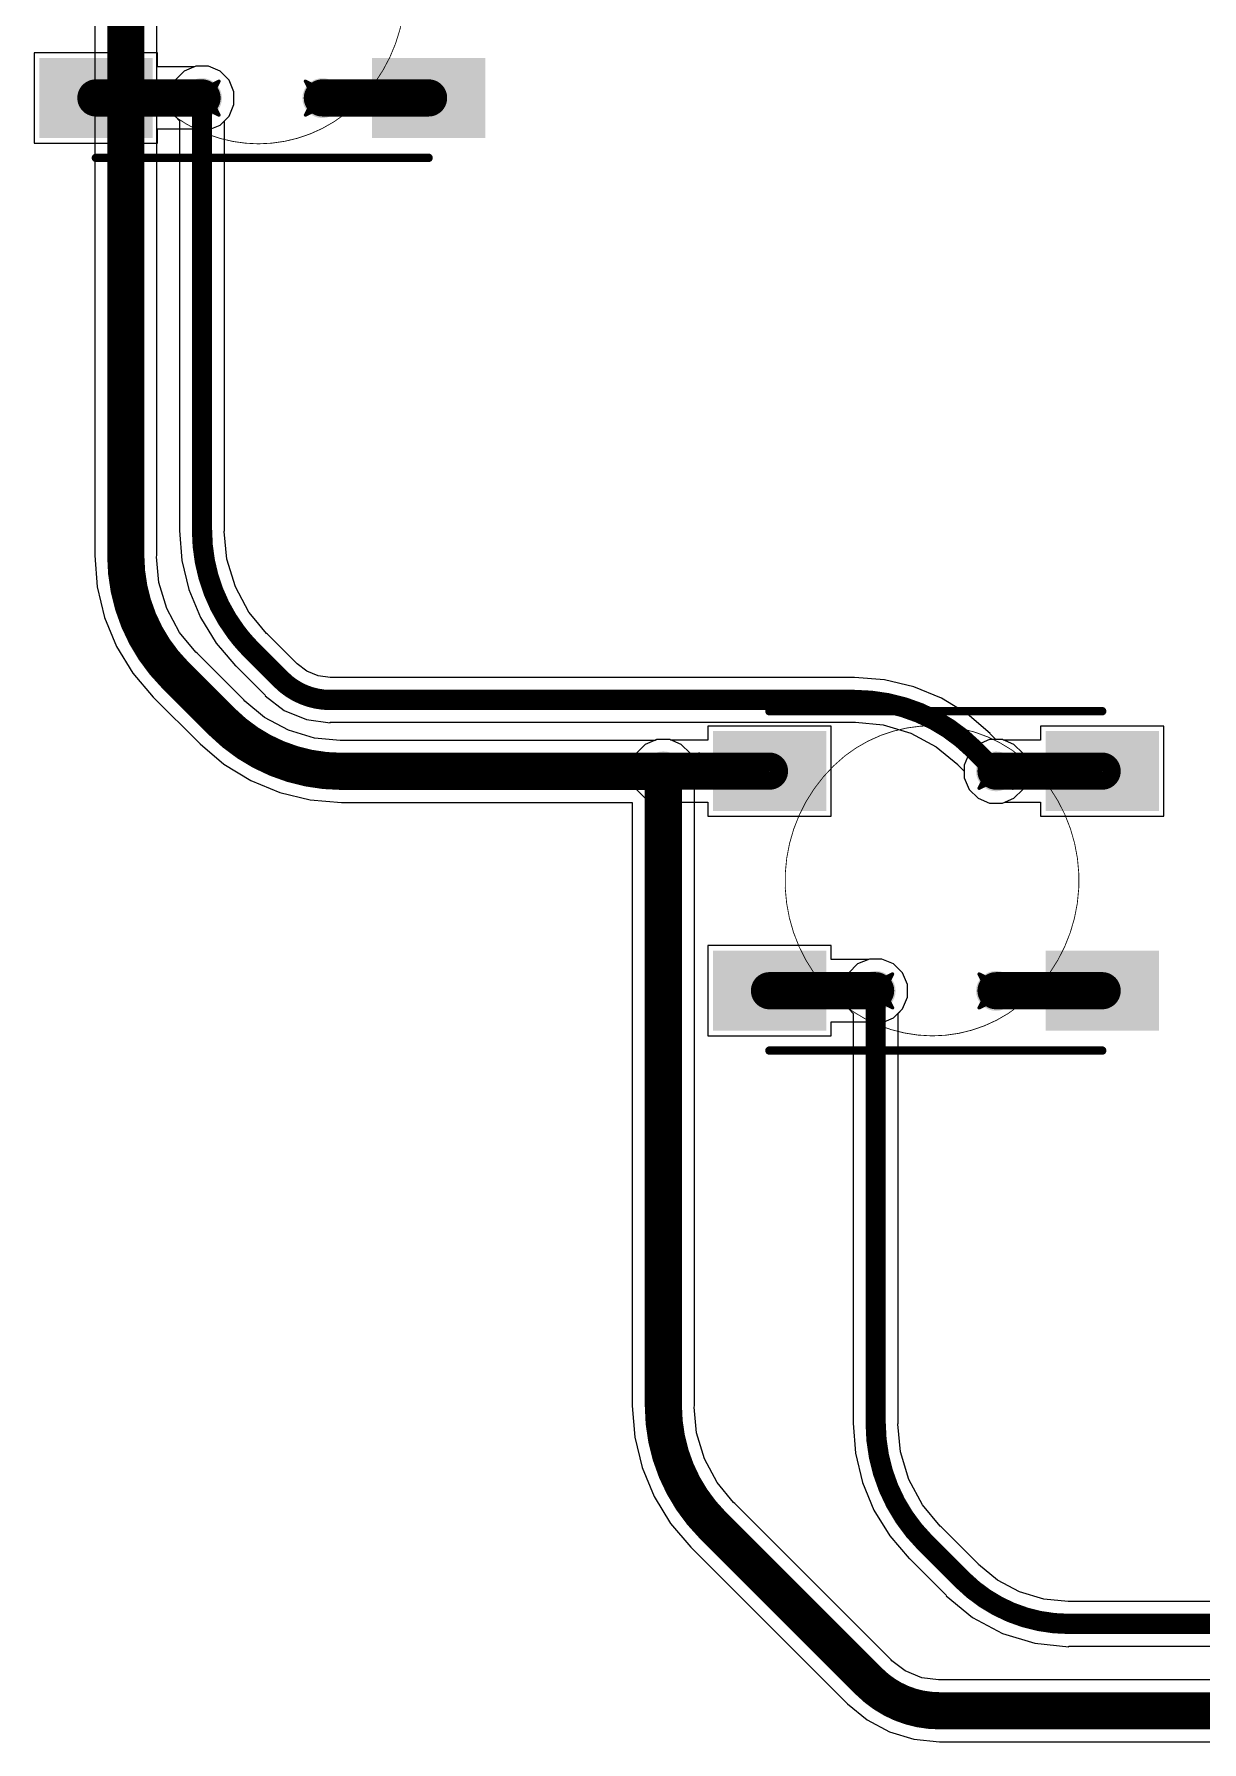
# Model space of a CAD drawing. Header units: inches. Extents: x -11 to 1110, y -7 to 455.
# Drawn here: x 616.33 to 633.88, y 189.09 to 214.76 of the extents above; entities that cross this region are included whole.
import ezdxf

# ---------------------------------------------------------------- set-up
doc = ezdxf.new("R2010")
doc.units = ezdxf.units.IN
for name, color, linetype in [('Bottom Layer', 5, 'Continuous'), ('Drill Drawing', 1, 'Continuous'), ('Mechanical 7', 56, 'Continuous'), ('Top Layer', 1, 'Continuous'), ('Top Overlay', 2, 'Continuous'), ('Top Paste', 8, 'Continuous'), ('Top Solder', 216, 'Continuous'), ('Via Holes', 16, 'Continuous')]:
    doc.layers.add(name, color=color, linetype=linetype)

msp = doc.modelspace()

# ---------------------------------------------------------------- hatches: boundary and pattern name
at = {"layer": 'Bottom Layer'}
h = msp.add_hatch(color=5, dxfattribs=at)
edge = h.paths.add_edge_path()
edge.add_arc((618.849, 213.795), 0.3, 0, 360)
h = msp.add_hatch(color=5, dxfattribs=at)
edge = h.paths.add_edge_path()
edge.add_arc((620.658, 213.795), 0.3, 0, 360)
h = msp.add_hatch(color=5, dxfattribs=at)
edge = h.paths.add_edge_path()
edge.add_arc((625.783, 203.676), 0.3, 0, 360)
h = msp.add_hatch(color=5, dxfattribs=at)
edge = h.paths.add_edge_path()
edge.add_arc((630.783, 203.676), 0.3, 0, 360)
h = msp.add_hatch(color=5, dxfattribs=at)
edge = h.paths.add_edge_path()
edge.add_arc((628.974, 200.376), 0.3, 0, 360)
h = msp.add_hatch(color=5, dxfattribs=at)
edge = h.paths.add_edge_path()
edge.add_arc((630.783, 200.376), 0.3, 0, 360)
at = {"layer": 'Top Layer'}
for points in [[(616.504, 214.298), (618.004, 214.298), (618.004, 213.298), (616.504, 213.298)], [(621.504, 214.298), (623.004, 214.298), (623.004, 213.298), (621.504, 213.298)], [(626.628, 204.179), (628.128, 204.179), (628.128, 203.179), (626.628, 203.179)], [(633.128, 203.179), (631.628, 203.179), (631.628, 204.179), (633.128, 204.179)], [(626.628, 200.879), (628.128, 200.879), (628.128, 199.879), (626.628, 199.879)], [(631.628, 200.879), (633.128, 200.879), (633.128, 199.879), (631.628, 199.879)]]:
    msp.add_hatch(color=1, dxfattribs=at).paths.add_polyline_path(points)
h = msp.add_hatch(color=1, dxfattribs=at)
edge = h.paths.add_edge_path()
edge.add_arc((618.849, 213.795), 0.3, 0, 360)
h = msp.add_hatch(color=1, dxfattribs=at)
edge = h.paths.add_edge_path()
edge.add_arc((620.658, 213.795), 0.3, 0, 360)
h = msp.add_hatch(color=1, dxfattribs=at)
edge = h.paths.add_edge_path()
edge.add_arc((625.783, 203.676), 0.3, 0, 360)
h = msp.add_hatch(color=1, dxfattribs=at)
edge = h.paths.add_edge_path()
edge.add_arc((630.783, 203.676), 0.3, 0, 360)
h = msp.add_hatch(color=1, dxfattribs=at)
edge = h.paths.add_edge_path()
edge.add_arc((628.974, 200.376), 0.3, 0, 360)
h = msp.add_hatch(color=1, dxfattribs=at)
edge = h.paths.add_edge_path()
edge.add_arc((630.783, 200.376), 0.3, 0, 360)
at = {"layer": 'Top Paste'}
for points in [[(616.504, 214.298), (618.004, 214.298), (618.004, 213.298), (616.504, 213.298)], [(621.504, 214.298), (623.004, 214.298), (623.004, 213.298), (621.504, 213.298)], [(626.628, 204.179), (628.128, 204.179), (628.128, 203.179), (626.628, 203.179)], [(633.128, 203.179), (631.628, 203.179), (631.628, 204.179), (633.128, 204.179)], [(626.628, 200.879), (628.128, 200.879), (628.128, 199.879), (626.628, 199.879)], [(631.628, 200.879), (633.128, 200.879), (633.128, 199.879), (631.628, 199.879)]]:
    msp.add_hatch(color=8, dxfattribs=at).paths.add_polyline_path(points)
at = {"layer": 'Top Solder'}
for points in [[(616.402, 214.4), (618.105, 214.4), (618.105, 213.197), (616.402, 213.197)], [(621.402, 214.4), (623.105, 214.4), (623.105, 213.197), (621.402, 213.197)], [(626.527, 204.281), (628.23, 204.281), (628.23, 203.078), (626.527, 203.078)], [(633.23, 203.078), (631.527, 203.078), (631.527, 204.281), (633.23, 204.281)], [(626.527, 200.981), (628.23, 200.981), (628.23, 199.778), (626.527, 199.778)], [(631.527, 200.981), (633.23, 200.981), (633.23, 199.778), (631.527, 199.778)]]:
    msp.add_hatch(color=216, dxfattribs=at).paths.add_polyline_path(points)
at = {"layer": 'Via Holes'}
h = msp.add_hatch(color=7, dxfattribs=at)
edge = h.paths.add_edge_path()
edge.add_arc((618.849, 213.795), 0.15, 0, 360)
h = msp.add_hatch(color=7, dxfattribs=at)
edge = h.paths.add_edge_path()
edge.add_arc((620.658, 213.795), 0.15, 0, 360)
h = msp.add_hatch(color=7, dxfattribs=at)
edge = h.paths.add_edge_path()
edge.add_arc((625.783, 203.676), 0.15, 0, 360)
h = msp.add_hatch(color=7, dxfattribs=at)
edge = h.paths.add_edge_path()
edge.add_arc((630.783, 203.676), 0.15, 0, 360)
h = msp.add_hatch(color=7, dxfattribs=at)
edge = h.paths.add_edge_path()
edge.add_arc((628.974, 200.376), 0.15, 0, 360)
h = msp.add_hatch(color=7, dxfattribs=at)
edge = h.paths.add_edge_path()
edge.add_arc((630.783, 200.376), 0.15, 0, 360)

# ---------------------------------------------------------------- linework, layer by layer
at = {"layer": 'Bottom Layer'}
for p, q in [((617.236, 215.317), (617.236, 206.919)), ((618.169, 206.919), (618.169, 215.317)), ((618.579, 214.2), (618.444, 214.065)), ((618.754, 214.273), (618.579, 214.2)), ((618.944, 214.273), (618.754, 214.273)), ((619.12, 214.2), (618.944, 214.273)), ((619.255, 214.065), (619.12, 214.2)), ((618.444, 214.065), (618.372, 213.89)), ((618.372, 213.89), (618.372, 213.7)), ((619.327, 213.89), (619.255, 214.065)), ((619.327, 213.7), (619.327, 213.89)), ((618.372, 213.7), (618.444, 213.524)), ((619.255, 213.524), (619.327, 213.7)), ((618.444, 213.524), (618.513, 213.456)), ((618.513, 213.456), (618.513, 207.296)), ((619.186, 213.456), (619.255, 213.524)), ((619.186, 207.296), (619.186, 213.456)), ((618.513, 207.296), (618.51, 207.296)), ((618.51, 207.296), (618.546, 206.846)), ((619.183, 207.281), (619.186, 207.296)), ((619.224, 206.866), (619.183, 207.281)), ((617.236, 206.919), (617.236, 206.919)), ((617.236, 206.919), (617.273, 206.449)), ((618.165, 206.898), (618.169, 206.919)), ((618.202, 206.513), (618.165, 206.898)), ((618.546, 206.846), (618.651, 206.407)), ((619.35, 206.451), (619.224, 206.866)), ((617.273, 206.449), (617.383, 205.99)), ((618.321, 206.123), (618.202, 206.513)), ((618.651, 206.407), (618.824, 205.989)), ((619.554, 206.07), (619.35, 206.451)), ((618.513, 205.763), (618.321, 206.123)), ((617.383, 205.99), (617.564, 205.554)), ((618.824, 205.989), (619.06, 205.604)), ((619.633, 205.973), (619.554, 206.07)), ((619.819, 205.747), (619.633, 205.973)), ((618.758, 205.465), (618.513, 205.763)), ((619.06, 205.604), (619.12, 205.535)), ((619.831, 205.738), (619.819, 205.747)), ((620.277, 205.292), (619.831, 205.738)), ((617.564, 205.554), (617.81, 205.152)), ((618.776, 205.453), (618.758, 205.465)), ((619.479, 204.75), (618.776, 205.453)), ((619.12, 205.535), (619.123, 205.53)), ((619.123, 205.53), (619.125, 205.528)), ((619.125, 205.528), (619.354, 205.26)), ((617.81, 205.152), (618.117, 204.793)), ((619.354, 205.26), (619.355, 205.262)), ((619.355, 205.262), (619.801, 204.816)), ((620.278, 205.292), (620.277, 205.292)), ((620.423, 205.181), (620.278, 205.292)), ((620.593, 205.11), (620.423, 205.181)), ((620.775, 205.086), (620.593, 205.11)), ((628.657, 205.086), (620.775, 205.086)), ((620.775, 205.086), (620.775, 205.086)), ((629.107, 205.053), (628.657, 205.088)), ((628.657, 205.088), (628.657, 205.086)), ((629.547, 204.948), (629.107, 205.053)), ((629.964, 204.775), (629.547, 204.948)), ((618.117, 204.793), (618.117, 204.793)), ((618.117, 204.793), (618.82, 204.09)), ((619.491, 204.732), (619.479, 204.75)), ((619.79, 204.486), (619.491, 204.732)), ((619.801, 204.816), (619.798, 204.812)), ((619.798, 204.812), (620.084, 204.593)), ((620.084, 204.593), (620.417, 204.454)), ((630.349, 204.539), (629.964, 204.775)), ((620.15, 204.294), (619.79, 204.486)), ((620.417, 204.454), (620.775, 204.407)), ((620.775, 204.407), (620.775, 204.413)), ((620.775, 204.413), (628.657, 204.413)), ((628.657, 204.413), (628.672, 204.416)), ((628.672, 204.416), (629.088, 204.375)), ((629.088, 204.375), (629.502, 204.249)), ((630.693, 204.245), (630.349, 204.539)), ((618.82, 204.09), (618.82, 204.09)), ((618.82, 204.09), (619.179, 203.784)), ((620.54, 204.176), (620.15, 204.294)), ((620.925, 204.138), (620.54, 204.176)), ((620.946, 204.142), (620.925, 204.138)), ((625.659, 204.142), (620.946, 204.142)), ((625.687, 204.154), (625.659, 204.142)), ((625.878, 204.154), (625.687, 204.154)), ((626.053, 204.081), (625.878, 204.154)), ((626.188, 203.947), (626.053, 204.081)), ((629.502, 204.249), (629.884, 204.045)), ((630.691, 204.244), (630.693, 204.245)), ((630.781, 204.154), (630.691, 204.244)), ((630.878, 204.154), (630.781, 204.154)), ((631.053, 204.081), (630.878, 204.154)), ((631.188, 203.947), (631.053, 204.081)), ((626.26, 203.771), (626.188, 203.947)), ((629.884, 204.045), (630.207, 203.78)), ((631.26, 203.771), (631.188, 203.947)), ((619.179, 203.784), (619.581, 203.537)), ((626.249, 203.553), (626.26, 203.581)), ((626.249, 194.14), (626.249, 203.553)), ((626.26, 203.581), (626.26, 203.771)), ((630.207, 203.78), (630.215, 203.767)), ((630.215, 203.767), (630.305, 203.678)), ((630.305, 203.678), (630.305, 203.581)), ((630.305, 203.581), (630.377, 203.405)), ((631.188, 203.405), (631.26, 203.581)), ((631.26, 203.581), (631.26, 203.771)), ((619.581, 203.537), (620.017, 203.357)), ((620.017, 203.357), (620.475, 203.247)), ((630.377, 203.405), (630.512, 203.271)), ((631.053, 203.271), (631.188, 203.405)), ((620.475, 203.247), (620.946, 203.209)), ((620.946, 203.209), (620.946, 203.21)), ((620.946, 203.21), (625.316, 203.21)), ((625.316, 203.21), (625.316, 194.14)), ((630.512, 203.271), (630.687, 203.198)), ((630.687, 203.198), (630.878, 203.198)), ((630.878, 203.198), (631.053, 203.271)), ((628.703, 200.781), (628.569, 200.647)), ((628.879, 200.854), (628.703, 200.781)), ((629.069, 200.854), (628.879, 200.854)), ((629.244, 200.781), (629.069, 200.854)), ((629.379, 200.647), (629.244, 200.781)), ((628.569, 200.647), (628.496, 200.471)), ((628.496, 200.471), (628.496, 200.281)), ((629.452, 200.471), (629.379, 200.647)), ((629.452, 200.281), (629.452, 200.471)), ((628.496, 200.281), (628.569, 200.105)), ((629.379, 200.105), (629.452, 200.281)), ((628.569, 200.105), (628.637, 200.037)), ((628.637, 200.037), (628.637, 193.878)), ((629.31, 200.037), (629.379, 200.105)), ((629.31, 193.878), (629.31, 200.037)), ((625.316, 194.14), (625.316, 194.14)), ((625.316, 194.14), (625.353, 193.67)), ((626.244, 194.119), (626.249, 194.14)), ((626.282, 193.734), (626.244, 194.119)), ((628.637, 193.878), (628.635, 193.878)), ((628.635, 193.878), (628.67, 193.428)), ((629.308, 193.864), (629.31, 193.878)), ((629.348, 193.448), (629.308, 193.864)), ((625.353, 193.67), (625.463, 193.211)), ((626.401, 193.344), (626.282, 193.734)), ((626.593, 192.985), (626.401, 193.344)), ((628.67, 193.428), (628.776, 192.989)), ((629.474, 193.034), (629.348, 193.448)), ((625.463, 193.211), (625.644, 192.775)), ((629.678, 192.652), (629.474, 193.034)), ((625.644, 192.775), (625.89, 192.373)), ((626.838, 192.686), (626.593, 192.985)), ((628.776, 192.989), (628.948, 192.571)), ((626.856, 192.674), (626.838, 192.686)), ((629.208, 190.322), (626.856, 192.674)), ((628.948, 192.571), (629.185, 192.186)), ((629.943, 192.329), (629.678, 192.652)), ((625.89, 192.373), (626.197, 192.014)), ((629.956, 192.32), (629.943, 192.329)), ((630.513, 191.763), (629.956, 192.32)), ((626.197, 192.014), (626.197, 192.015)), ((626.197, 192.015), (628.549, 189.662)), ((629.185, 192.186), (629.478, 191.843)), ((629.478, 191.843), (629.48, 191.844)), ((629.48, 191.844), (630.037, 191.287)), ((630.519, 191.754), (630.513, 191.763)), ((630.803, 191.521), (630.519, 191.754)), ((631.137, 191.343), (630.803, 191.521)), ((630.037, 191.287), (630.033, 191.283)), ((630.033, 191.283), (630.428, 190.959)), ((631.499, 191.233), (631.137, 191.343)), ((631.865, 191.197), (631.499, 191.233)), ((631.875, 191.199), (631.865, 191.197)), ((637.566, 191.199), (631.875, 191.199)), ((630.428, 190.959), (630.878, 190.718)), ((630.878, 190.718), (631.367, 190.57)), ((631.367, 190.57), (631.875, 190.519)), ((631.875, 190.519), (631.875, 190.526)), ((631.875, 190.526), (637.566, 190.526)), ((629.217, 190.309), (629.208, 190.322)), ((629.418, 190.155), (629.217, 190.309)), ((629.666, 190.052), (629.418, 190.155)), ((629.917, 190.019), (629.666, 190.052)), ((629.932, 190.022), (629.917, 190.019)), ((634.801, 190.022), (629.932, 190.022)), ((628.549, 189.662), (628.549, 189.662)), ((628.549, 189.662), (628.845, 189.419)), ((628.845, 189.419), (629.183, 189.238)), ((629.183, 189.238), (629.55, 189.127)), ((629.55, 189.127), (629.932, 189.089)), ((629.932, 189.089), (629.932, 189.09)), ((629.932, 189.09), (634.458, 189.09))]:
    msp.add_line(p, q, dxfattribs=at)
for points in [[(617.703, 206.919, 0.559, 0.559, 0), (617.703, 215.317, 0.559, 0.559, 0)], [(618.849, 207.296, 0.305, 0.305, 0), (618.849, 213.795, 0.305, 0.305, 0)], [(619.361, 205.768, 0.305, 0.305, -0.16284), (618.849, 207.296, 0.305, 0.305, 0)], [(618.447, 205.123, 0.559, 0.559, -0.198912), (617.703, 206.919, 0.559, 0.559, 0)], [(619.593, 205.5, 0.305, 0.305, -0.034941), (619.361, 205.768, 0.305, 0.305, 0)], [(619.593, 205.5, 0.305, 0.305, 0), (620.039, 205.054, 0.305, 0.305, 0)], [(618.447, 205.123, 0.559, 0.559, 0), (619.15, 204.42, 0.559, 0.559, 0)], [(620.775, 204.749, 0.305, 0.305, -0.198912), (620.039, 205.054, 0.305, 0.305, 0)], [(620.775, 204.749, 0.305, 0.305, 0), (628.657, 204.749, 0.305, 0.305, 0)], [(628.657, 204.749, 0.305, 0.305, -0.198912), (630.453, 204.005, 0.305, 0.305, 0)], [(620.946, 203.676, 0.559, 0.559, -0.198912), (619.15, 204.42, 0.559, 0.559, 0)], [(630.453, 204.005, 0.305, 0.305, 0), (630.783, 203.676, 0.305, 0.305, 0)], [(620.946, 203.676, 0.559, 0.559, 0), (625.783, 203.676, 0.559, 0.559, 0)], [(625.783, 194.14, 0.559, 0.559, 0), (625.783, 203.676, 0.559, 0.559, 0)], [(628.974, 193.878, 0.305, 0.305, 0), (628.974, 200.376, 0.305, 0.305, 0)], [(626.526, 192.344, 0.559, 0.559, -0.198912), (625.783, 194.14, 0.559, 0.559, 0)], [(629.718, 192.082, 0.305, 0.305, -0.198912), (628.974, 193.878, 0.305, 0.305, 0)], [(626.526, 192.344, 0.559, 0.559, 0), (628.879, 189.992, 0.559, 0.559, 0)], [(629.718, 192.082, 0.305, 0.305, 0), (630.275, 191.525, 0.305, 0.305, 0)], [(631.875, 190.862, 0.305, 0.305, -0.198912), (630.275, 191.525, 0.305, 0.305, 0)], [(631.875, 190.862, 0.305, 0.305, 0), (637.566, 190.862, 0.305, 0.305, 0)], [(629.932, 189.556, 0.559, 0.559, -0.198912), (628.879, 189.992, 0.559, 0.559, 0)], [(629.932, 189.556, 0.559, 0.559, 0), (634.925, 189.556, 0.559, 0.559, 0)]]:
    msp.add_lwpolyline(points, format="xyseb", dxfattribs=at)
for points in [[(618.773, 213.795, 0.152, 0.152, 1), (618.926, 213.795, 0.152, 0.152, 1)], [(618.773, 207.296, 0.152, 0.152, 1), (618.926, 207.296, 0.152, 0.152, 1)], [(618.773, 207.296, 0.152, 0.152, 1), (618.926, 207.296, 0.152, 0.152, 1)], [(617.563, 206.919, 0.279, 0.279, 1), (617.842, 206.919, 0.279, 0.279, 1)], [(617.563, 206.919, 0.279, 0.279, 1), (617.842, 206.919, 0.279, 0.279, 1)], [(619.285, 205.768, 0.152, 0.152, 1), (619.437, 205.768, 0.152, 0.152, 1)], [(619.285, 205.768, 0.152, 0.152, 1), (619.437, 205.768, 0.152, 0.152, 1)], [(619.517, 205.5, 0.152, 0.152, 1), (619.67, 205.5, 0.152, 0.152, 1)], [(619.517, 205.5, 0.152, 0.152, 1), (619.67, 205.5, 0.152, 0.152, 1)], [(618.307, 205.123, 0.279, 0.279, 1), (618.586, 205.123, 0.279, 0.279, 1)], [(618.307, 205.123, 0.279, 0.279, 1), (618.586, 205.123, 0.279, 0.279, 1)], [(619.963, 205.054, 0.152, 0.152, 1), (620.116, 205.054, 0.152, 0.152, 1)], [(619.963, 205.054, 0.152, 0.152, 1), (620.116, 205.054, 0.152, 0.152, 1)], [(620.699, 204.749, 0.152, 0.152, 1), (620.851, 204.749, 0.152, 0.152, 1)], [(620.699, 204.749, 0.152, 0.152, 1), (620.851, 204.749, 0.152, 0.152, 1)], [(628.581, 204.749, 0.152, 0.152, 1), (628.733, 204.749, 0.152, 0.152, 1)], [(628.581, 204.749, 0.152, 0.152, 1), (628.733, 204.749, 0.152, 0.152, 1)], [(619.01, 204.42, 0.279, 0.279, 1), (619.289, 204.42, 0.279, 0.279, 1)], [(619.01, 204.42, 0.279, 0.279, 1), (619.289, 204.42, 0.279, 0.279, 1)], [(630.377, 204.005, 0.152, 0.152, 1), (630.529, 204.005, 0.152, 0.152, 1)], [(630.377, 204.005, 0.152, 0.152, 1), (630.529, 204.005, 0.152, 0.152, 1)], [(620.806, 203.676, 0.279, 0.279, 1), (621.085, 203.676, 0.279, 0.279, 1)], [(620.806, 203.676, 0.279, 0.279, 1), (621.085, 203.676, 0.279, 0.279, 1)], [(625.643, 203.676, 0.279, 0.279, 1), (625.922, 203.676, 0.279, 0.279, 1)], [(625.643, 203.676, 0.279, 0.279, 1), (625.922, 203.676, 0.279, 0.279, 1)], [(630.706, 203.676, 0.152, 0.152, 1), (630.859, 203.676, 0.152, 0.152, 1)], [(628.898, 200.376, 0.152, 0.152, 1), (629.05, 200.376, 0.152, 0.152, 1)], [(625.643, 194.14, 0.279, 0.279, 1), (625.922, 194.14, 0.279, 0.279, 1)], [(625.643, 194.14, 0.279, 0.279, 1), (625.922, 194.14, 0.279, 0.279, 1)], [(628.898, 193.878, 0.152, 0.152, 1), (629.05, 193.878, 0.152, 0.152, 1)], [(628.898, 193.878, 0.152, 0.152, 1), (629.05, 193.878, 0.152, 0.152, 1)], [(626.387, 192.344, 0.279, 0.279, 1), (626.666, 192.344, 0.279, 0.279, 1)], [(626.387, 192.344, 0.279, 0.279, 1), (626.666, 192.344, 0.279, 0.279, 1)], [(629.642, 192.082, 0.152, 0.152, 1), (629.794, 192.082, 0.152, 0.152, 1)], [(629.642, 192.082, 0.152, 0.152, 1), (629.794, 192.082, 0.152, 0.152, 1)], [(630.199, 191.525, 0.152, 0.152, 1), (630.351, 191.525, 0.152, 0.152, 1)], [(630.199, 191.525, 0.152, 0.152, 1), (630.351, 191.525, 0.152, 0.152, 1)], [(631.799, 190.862, 0.152, 0.152, 1), (631.952, 190.862, 0.152, 0.152, 1)], [(631.799, 190.862, 0.152, 0.152, 1), (631.952, 190.862, 0.152, 0.152, 1)], [(628.739, 189.992, 0.279, 0.279, 1), (629.018, 189.992, 0.279, 0.279, 1)], [(628.739, 189.992, 0.279, 0.279, 1), (629.018, 189.992, 0.279, 0.279, 1)], [(629.792, 189.556, 0.279, 0.279, 1), (630.072, 189.556, 0.279, 0.279, 1)], [(629.792, 189.556, 0.279, 0.279, 1), (630.072, 189.556, 0.279, 0.279, 1)]]:
    msp.add_lwpolyline(points, format="xyseb", close=True, dxfattribs=at)
at = {"layer": 'Drill Drawing'}
for points in [[(618.595, 214.049, 0.0508, 0.0508, 0), (618.849, 213.922, 0.0508, 0.0508, 0)], [(618.595, 214.049, 0.0508, 0.0508, 0), (618.722, 213.795, 0.0508, 0.0508, 0)], [(618.849, 213.922, 0.0508, 0.0508, 0), (619.103, 214.049, 0.0508, 0.0508, 0)], [(618.976, 213.795, 0.0508, 0.0508, 0), (619.103, 214.049, 0.0508, 0.0508, 0)], [(620.404, 214.049, 0.0508, 0.0508, 0), (620.658, 213.922, 0.0508, 0.0508, 0)], [(620.404, 214.049, 0.0508, 0.0508, 0), (620.531, 213.795, 0.0508, 0.0508, 0)], [(620.658, 213.922, 0.0508, 0.0508, 0), (620.912, 214.049, 0.0508, 0.0508, 0)], [(620.785, 213.795, 0.0508, 0.0508, 0), (620.912, 214.049, 0.0508, 0.0508, 0)], [(618.595, 213.541, 0.0508, 0.0508, 0), (618.722, 213.795, 0.0508, 0.0508, 0)], [(618.976, 213.795, 0.0508, 0.0508, 0), (619.103, 213.541, 0.0508, 0.0508, 0)], [(620.404, 213.541, 0.0508, 0.0508, 0), (620.531, 213.795, 0.0508, 0.0508, 0)], [(620.785, 213.795, 0.0508, 0.0508, 0), (620.912, 213.541, 0.0508, 0.0508, 0)], [(618.595, 213.541, 0.0508, 0.0508, 0), (618.849, 213.668, 0.0508, 0.0508, 0)], [(618.849, 213.668, 0.0508, 0.0508, 0), (619.103, 213.541, 0.0508, 0.0508, 0)], [(620.404, 213.541, 0.0508, 0.0508, 0), (620.658, 213.668, 0.0508, 0.0508, 0)], [(620.658, 213.668, 0.0508, 0.0508, 0), (620.912, 213.541, 0.0508, 0.0508, 0)], [(625.529, 203.93, 0.0508, 0.0508, 0), (625.783, 203.803, 0.0508, 0.0508, 0)], [(625.529, 203.93, 0.0508, 0.0508, 0), (625.656, 203.676, 0.0508, 0.0508, 0)], [(625.783, 203.803, 0.0508, 0.0508, 0), (626.037, 203.93, 0.0508, 0.0508, 0)], [(625.91, 203.676, 0.0508, 0.0508, 0), (626.037, 203.93, 0.0508, 0.0508, 0)], [(630.529, 203.93, 0.0508, 0.0508, 0), (630.783, 203.803, 0.0508, 0.0508, 0)], [(630.529, 203.93, 0.0508, 0.0508, 0), (630.656, 203.676, 0.0508, 0.0508, 0)], [(630.783, 203.803, 0.0508, 0.0508, 0), (631.037, 203.93, 0.0508, 0.0508, 0)], [(630.91, 203.676, 0.0508, 0.0508, 0), (631.037, 203.93, 0.0508, 0.0508, 0)], [(625.529, 203.422, 0.0508, 0.0508, 0), (625.656, 203.676, 0.0508, 0.0508, 0)], [(625.529, 203.422, 0.0508, 0.0508, 0), (625.783, 203.549, 0.0508, 0.0508, 0)], [(625.783, 203.549, 0.0508, 0.0508, 0), (626.037, 203.422, 0.0508, 0.0508, 0)], [(625.91, 203.676, 0.0508, 0.0508, 0), (626.037, 203.422, 0.0508, 0.0508, 0)], [(630.529, 203.422, 0.0508, 0.0508, 0), (630.656, 203.676, 0.0508, 0.0508, 0)], [(630.529, 203.422, 0.0508, 0.0508, 0), (630.783, 203.549, 0.0508, 0.0508, 0)], [(630.783, 203.549, 0.0508, 0.0508, 0), (631.037, 203.422, 0.0508, 0.0508, 0)], [(630.91, 203.676, 0.0508, 0.0508, 0), (631.037, 203.422, 0.0508, 0.0508, 0)], [(628.72, 200.63, 0.0508, 0.0508, 0), (628.974, 200.503, 0.0508, 0.0508, 0)], [(628.72, 200.63, 0.0508, 0.0508, 0), (628.847, 200.376, 0.0508, 0.0508, 0)], [(628.974, 200.503, 0.0508, 0.0508, 0), (629.228, 200.63, 0.0508, 0.0508, 0)], [(629.101, 200.376, 0.0508, 0.0508, 0), (629.228, 200.63, 0.0508, 0.0508, 0)], [(630.529, 200.63, 0.0508, 0.0508, 0), (630.783, 200.503, 0.0508, 0.0508, 0)], [(630.529, 200.63, 0.0508, 0.0508, 0), (630.656, 200.376, 0.0508, 0.0508, 0)], [(630.783, 200.503, 0.0508, 0.0508, 0), (631.037, 200.63, 0.0508, 0.0508, 0)], [(630.91, 200.376, 0.0508, 0.0508, 0), (631.037, 200.63, 0.0508, 0.0508, 0)], [(628.72, 200.122, 0.0508, 0.0508, 0), (628.847, 200.376, 0.0508, 0.0508, 0)], [(628.72, 200.122, 0.0508, 0.0508, 0), (628.974, 200.249, 0.0508, 0.0508, 0)], [(628.974, 200.249, 0.0508, 0.0508, 0), (629.228, 200.122, 0.0508, 0.0508, 0)], [(629.101, 200.376, 0.0508, 0.0508, 0), (629.228, 200.122, 0.0508, 0.0508, 0)], [(630.529, 200.122, 0.0508, 0.0508, 0), (630.656, 200.376, 0.0508, 0.0508, 0)], [(630.529, 200.122, 0.0508, 0.0508, 0), (630.783, 200.249, 0.0508, 0.0508, 0)], [(630.783, 200.249, 0.0508, 0.0508, 0), (631.037, 200.122, 0.0508, 0.0508, 0)], [(630.91, 200.376, 0.0508, 0.0508, 0), (631.037, 200.122, 0.0508, 0.0508, 0)]]:
    msp.add_lwpolyline(points, format="xyseb", dxfattribs=at)
for points in [[(618.583, 214.049, 0.0254, 0.0254, 1), (618.608, 214.049, 0.0254, 0.0254, 1)], [(618.583, 214.049, 0.0254, 0.0254, 1), (618.608, 214.049, 0.0254, 0.0254, 1)], [(619.091, 214.049, 0.0254, 0.0254, 1), (619.116, 214.049, 0.0254, 0.0254, 1)], [(619.091, 214.049, 0.0254, 0.0254, 1), (619.116, 214.049, 0.0254, 0.0254, 1)], [(620.391, 214.049, 0.0254, 0.0254, 1), (620.417, 214.049, 0.0254, 0.0254, 1)], [(620.391, 214.049, 0.0254, 0.0254, 1), (620.417, 214.049, 0.0254, 0.0254, 1)], [(620.899, 214.049, 0.0254, 0.0254, 1), (620.925, 214.049, 0.0254, 0.0254, 1)], [(620.899, 214.049, 0.0254, 0.0254, 1), (620.925, 214.049, 0.0254, 0.0254, 1)], [(618.71, 213.795, 0.0254, 0.0254, 1), (618.735, 213.795, 0.0254, 0.0254, 1)], [(618.71, 213.795, 0.0254, 0.0254, 1), (618.735, 213.795, 0.0254, 0.0254, 1)], [(618.837, 213.922, 0.0254, 0.0254, 1), (618.862, 213.922, 0.0254, 0.0254, 1)], [(618.837, 213.922, 0.0254, 0.0254, 1), (618.862, 213.922, 0.0254, 0.0254, 1)], [(618.964, 213.795, 0.0254, 0.0254, 1), (618.989, 213.795, 0.0254, 0.0254, 1)], [(618.964, 213.795, 0.0254, 0.0254, 1), (618.989, 213.795, 0.0254, 0.0254, 1)], [(620.518, 213.795, 0.0254, 0.0254, 1), (620.544, 213.795, 0.0254, 0.0254, 1)], [(620.518, 213.795, 0.0254, 0.0254, 1), (620.544, 213.795, 0.0254, 0.0254, 1)], [(620.645, 213.922, 0.0254, 0.0254, 1), (620.671, 213.922, 0.0254, 0.0254, 1)], [(620.645, 213.922, 0.0254, 0.0254, 1), (620.671, 213.922, 0.0254, 0.0254, 1)], [(620.772, 213.795, 0.0254, 0.0254, 1), (620.798, 213.795, 0.0254, 0.0254, 1)], [(620.772, 213.795, 0.0254, 0.0254, 1), (620.798, 213.795, 0.0254, 0.0254, 1)], [(618.583, 213.541, 0.0254, 0.0254, 1), (618.608, 213.541, 0.0254, 0.0254, 1)], [(618.583, 213.541, 0.0254, 0.0254, 1), (618.608, 213.541, 0.0254, 0.0254, 1)], [(618.837, 213.668, 0.0254, 0.0254, 1), (618.862, 213.668, 0.0254, 0.0254, 1)], [(618.837, 213.668, 0.0254, 0.0254, 1), (618.862, 213.668, 0.0254, 0.0254, 1)], [(619.091, 213.541, 0.0254, 0.0254, 1), (619.116, 213.541, 0.0254, 0.0254, 1)], [(619.091, 213.541, 0.0254, 0.0254, 1), (619.116, 213.541, 0.0254, 0.0254, 1)], [(620.391, 213.541, 0.0254, 0.0254, 1), (620.417, 213.541, 0.0254, 0.0254, 1)], [(620.391, 213.541, 0.0254, 0.0254, 1), (620.417, 213.541, 0.0254, 0.0254, 1)], [(620.645, 213.668, 0.0254, 0.0254, 1), (620.671, 213.668, 0.0254, 0.0254, 1)], [(620.645, 213.668, 0.0254, 0.0254, 1), (620.671, 213.668, 0.0254, 0.0254, 1)], [(620.899, 213.541, 0.0254, 0.0254, 1), (620.925, 213.541, 0.0254, 0.0254, 1)], [(620.899, 213.541, 0.0254, 0.0254, 1), (620.925, 213.541, 0.0254, 0.0254, 1)], [(625.516, 203.93, 0.0254, 0.0254, 1), (625.541, 203.93, 0.0254, 0.0254, 1)], [(625.516, 203.93, 0.0254, 0.0254, 1), (625.541, 203.93, 0.0254, 0.0254, 1)], [(625.77, 203.803, 0.0254, 0.0254, 1), (625.795, 203.803, 0.0254, 0.0254, 1)], [(625.77, 203.803, 0.0254, 0.0254, 1), (625.795, 203.803, 0.0254, 0.0254, 1)], [(626.024, 203.93, 0.0254, 0.0254, 1), (626.049, 203.93, 0.0254, 0.0254, 1)], [(626.024, 203.93, 0.0254, 0.0254, 1), (626.049, 203.93, 0.0254, 0.0254, 1)], [(630.516, 203.93, 0.0254, 0.0254, 1), (630.541, 203.93, 0.0254, 0.0254, 1)], [(630.516, 203.93, 0.0254, 0.0254, 1), (630.541, 203.93, 0.0254, 0.0254, 1)], [(630.77, 203.803, 0.0254, 0.0254, 1), (630.795, 203.803, 0.0254, 0.0254, 1)], [(630.77, 203.803, 0.0254, 0.0254, 1), (630.795, 203.803, 0.0254, 0.0254, 1)], [(631.024, 203.93, 0.0254, 0.0254, 1), (631.049, 203.93, 0.0254, 0.0254, 1)], [(631.024, 203.93, 0.0254, 0.0254, 1), (631.049, 203.93, 0.0254, 0.0254, 1)], [(625.643, 203.676, 0.0254, 0.0254, 1), (625.668, 203.676, 0.0254, 0.0254, 1)], [(625.643, 203.676, 0.0254, 0.0254, 1), (625.668, 203.676, 0.0254, 0.0254, 1)], [(625.77, 203.549, 0.0254, 0.0254, 1), (625.795, 203.549, 0.0254, 0.0254, 1)], [(625.77, 203.549, 0.0254, 0.0254, 1), (625.795, 203.549, 0.0254, 0.0254, 1)], [(625.897, 203.676, 0.0254, 0.0254, 1), (625.922, 203.676, 0.0254, 0.0254, 1)], [(625.897, 203.676, 0.0254, 0.0254, 1), (625.922, 203.676, 0.0254, 0.0254, 1)], [(630.643, 203.676, 0.0254, 0.0254, 1), (630.668, 203.676, 0.0254, 0.0254, 1)], [(630.643, 203.676, 0.0254, 0.0254, 1), (630.668, 203.676, 0.0254, 0.0254, 1)], [(630.77, 203.549, 0.0254, 0.0254, 1), (630.795, 203.549, 0.0254, 0.0254, 1)], [(630.77, 203.549, 0.0254, 0.0254, 1), (630.795, 203.549, 0.0254, 0.0254, 1)], [(630.897, 203.676, 0.0254, 0.0254, 1), (630.922, 203.676, 0.0254, 0.0254, 1)], [(630.897, 203.676, 0.0254, 0.0254, 1), (630.922, 203.676, 0.0254, 0.0254, 1)], [(625.516, 203.422, 0.0254, 0.0254, 1), (625.541, 203.422, 0.0254, 0.0254, 1)], [(625.516, 203.422, 0.0254, 0.0254, 1), (625.541, 203.422, 0.0254, 0.0254, 1)], [(626.024, 203.422, 0.0254, 0.0254, 1), (626.049, 203.422, 0.0254, 0.0254, 1)], [(626.024, 203.422, 0.0254, 0.0254, 1), (626.049, 203.422, 0.0254, 0.0254, 1)], [(630.516, 203.422, 0.0254, 0.0254, 1), (630.541, 203.422, 0.0254, 0.0254, 1)], [(630.516, 203.422, 0.0254, 0.0254, 1), (630.541, 203.422, 0.0254, 0.0254, 1)], [(631.024, 203.422, 0.0254, 0.0254, 1), (631.049, 203.422, 0.0254, 0.0254, 1)], [(631.024, 203.422, 0.0254, 0.0254, 1), (631.049, 203.422, 0.0254, 0.0254, 1)], [(628.707, 200.63, 0.0254, 0.0254, 1), (628.732, 200.63, 0.0254, 0.0254, 1)], [(628.707, 200.63, 0.0254, 0.0254, 1), (628.732, 200.63, 0.0254, 0.0254, 1)], [(628.961, 200.503, 0.0254, 0.0254, 1), (628.986, 200.503, 0.0254, 0.0254, 1)], [(628.961, 200.503, 0.0254, 0.0254, 1), (628.986, 200.503, 0.0254, 0.0254, 1)], [(629.215, 200.63, 0.0254, 0.0254, 1), (629.24, 200.63, 0.0254, 0.0254, 1)], [(629.215, 200.63, 0.0254, 0.0254, 1), (629.24, 200.63, 0.0254, 0.0254, 1)], [(630.516, 200.63, 0.0254, 0.0254, 1), (630.541, 200.63, 0.0254, 0.0254, 1)], [(630.516, 200.63, 0.0254, 0.0254, 1), (630.541, 200.63, 0.0254, 0.0254, 1)], [(630.77, 200.503, 0.0254, 0.0254, 1), (630.795, 200.503, 0.0254, 0.0254, 1)], [(630.77, 200.503, 0.0254, 0.0254, 1), (630.795, 200.503, 0.0254, 0.0254, 1)], [(631.024, 200.63, 0.0254, 0.0254, 1), (631.049, 200.63, 0.0254, 0.0254, 1)], [(631.024, 200.63, 0.0254, 0.0254, 1), (631.049, 200.63, 0.0254, 0.0254, 1)], [(628.834, 200.376, 0.0254, 0.0254, 1), (628.859, 200.376, 0.0254, 0.0254, 1)], [(628.834, 200.376, 0.0254, 0.0254, 1), (628.859, 200.376, 0.0254, 0.0254, 1)], [(628.961, 200.249, 0.0254, 0.0254, 1), (628.986, 200.249, 0.0254, 0.0254, 1)], [(628.961, 200.249, 0.0254, 0.0254, 1), (628.986, 200.249, 0.0254, 0.0254, 1)], [(629.088, 200.376, 0.0254, 0.0254, 1), (629.113, 200.376, 0.0254, 0.0254, 1)], [(629.088, 200.376, 0.0254, 0.0254, 1), (629.113, 200.376, 0.0254, 0.0254, 1)], [(630.643, 200.376, 0.0254, 0.0254, 1), (630.668, 200.376, 0.0254, 0.0254, 1)], [(630.643, 200.376, 0.0254, 0.0254, 1), (630.668, 200.376, 0.0254, 0.0254, 1)], [(630.77, 200.249, 0.0254, 0.0254, 1), (630.795, 200.249, 0.0254, 0.0254, 1)], [(630.77, 200.249, 0.0254, 0.0254, 1), (630.795, 200.249, 0.0254, 0.0254, 1)], [(630.897, 200.376, 0.0254, 0.0254, 1), (630.922, 200.376, 0.0254, 0.0254, 1)], [(630.897, 200.376, 0.0254, 0.0254, 1), (630.922, 200.376, 0.0254, 0.0254, 1)], [(628.707, 200.122, 0.0254, 0.0254, 1), (628.732, 200.122, 0.0254, 0.0254, 1)], [(628.707, 200.122, 0.0254, 0.0254, 1), (628.732, 200.122, 0.0254, 0.0254, 1)], [(629.215, 200.122, 0.0254, 0.0254, 1), (629.24, 200.122, 0.0254, 0.0254, 1)], [(629.215, 200.122, 0.0254, 0.0254, 1), (629.24, 200.122, 0.0254, 0.0254, 1)], [(630.516, 200.122, 0.0254, 0.0254, 1), (630.541, 200.122, 0.0254, 0.0254, 1)], [(630.516, 200.122, 0.0254, 0.0254, 1), (630.541, 200.122, 0.0254, 0.0254, 1)], [(631.024, 200.122, 0.0254, 0.0254, 1), (631.049, 200.122, 0.0254, 0.0254, 1)], [(631.024, 200.122, 0.0254, 0.0254, 1), (631.049, 200.122, 0.0254, 0.0254, 1)]]:
    msp.add_lwpolyline(points, format="xyseb", close=True, dxfattribs=at)
at = {"layer": 'Mechanical 7'}
for points in [[(618.029, 213.91, 0.0127, 0.0127, -0.392639), (618.25, 217.198, 0.0127, 0.0127, 0)], [(621.361, 216.968, 0.0127, 0.0127, -0.39294), (621.143, 213.68, 0.0127, 0.0127, 0)], [(619.696, 213.108, 0.0127, 0.0127, -0.225582), (618.029, 213.91, 0.0127, 0.0127, 0)], [(621.143, 213.68, 0.0127, 0.0127, -0.18969), (619.696, 213.108, 0.0127, 0.0127, 0)], [(628.512, 203.909, 0.0127, 0.0127, -0.436557), (631.598, 203.416, 0.0127, 0.0127, 0)], [(628.045, 200.648, 0.0127, 0.0127, -0.39346), (628.512, 203.909, 0.0127, 0.0127, 0)], [(631.598, 203.416, 0.0127, 0.0127, -0.392712), (631.131, 200.155, 0.0127, 0.0127, 0)], [(629.823, 199.7, 0.0127, 0.0127, -0.246031), (628.045, 200.648, 0.0127, 0.0127, 0)], [(631.131, 200.155, 0.0127, 0.0127, -0.169012), (629.823, 199.7, 0.0127, 0.0127, 0)]]:
    msp.add_lwpolyline(points, format="xyseb", dxfattribs=at)
for points in [[(618.026, 213.91, 0.00635, 0.00635, 1), (618.032, 213.91, 0.00635, 0.00635, 1)], [(618.026, 213.91, 0.00635, 0.00635, 1), (618.032, 213.91, 0.00635, 0.00635, 1)], [(621.14, 213.68, 0.00635, 0.00635, 1), (621.146, 213.68, 0.00635, 0.00635, 1)], [(621.14, 213.68, 0.00635, 0.00635, 1), (621.146, 213.68, 0.00635, 0.00635, 1)], [(619.693, 213.108, 0.00635, 0.00635, 1), (619.7, 213.108, 0.00635, 0.00635, 1)], [(619.693, 213.108, 0.00635, 0.00635, 1), (619.7, 213.108, 0.00635, 0.00635, 1)], [(628.509, 203.909, 0.00635, 0.00635, 1), (628.515, 203.909, 0.00635, 0.00635, 1)], [(628.509, 203.909, 0.00635, 0.00635, 1), (628.515, 203.909, 0.00635, 0.00635, 1)], [(631.595, 203.416, 0.00635, 0.00635, 1), (631.601, 203.416, 0.00635, 0.00635, 1)], [(631.595, 203.416, 0.00635, 0.00635, 1), (631.601, 203.416, 0.00635, 0.00635, 1)], [(628.042, 200.648, 0.00635, 0.00635, 1), (628.048, 200.648, 0.00635, 0.00635, 1)], [(628.042, 200.648, 0.00635, 0.00635, 1), (628.048, 200.648, 0.00635, 0.00635, 1)], [(631.128, 200.155, 0.00635, 0.00635, 1), (631.134, 200.155, 0.00635, 0.00635, 1)], [(631.128, 200.155, 0.00635, 0.00635, 1), (631.134, 200.155, 0.00635, 0.00635, 1)], [(629.82, 199.7, 0.00635, 0.00635, 1), (629.826, 199.7, 0.00635, 0.00635, 1)], [(629.82, 199.7, 0.00635, 0.00635, 1), (629.826, 199.7, 0.00635, 0.00635, 1)]]:
    msp.add_lwpolyline(points, format="xyseb", close=True, dxfattribs=at)
at = {"layer": 'Top Layer'}
for p, q in [((618.182, 214.476), (616.326, 214.476)), ((616.326, 214.476), (616.326, 213.12)), ((618.182, 214.264), (618.182, 214.476)), ((618.734, 214.264), (618.182, 214.264)), ((618.754, 214.273), (618.734, 214.264)), ((618.944, 214.273), (618.754, 214.273)), ((619.12, 214.2), (618.944, 214.273)), ((619.255, 214.065), (619.12, 214.2)), ((619.327, 213.89), (619.255, 214.065)), ((619.327, 213.7), (619.327, 213.89)), ((619.255, 213.524), (619.327, 213.7)), ((618.182, 213.12), (618.182, 213.332)), ((618.182, 213.332), (618.718, 213.332)), ((618.718, 213.332), (618.754, 213.317)), ((618.754, 213.317), (618.944, 213.317)), ((618.944, 213.317), (619.12, 213.39)), ((619.12, 213.39), (619.255, 213.524)), ((616.326, 213.12), (618.182, 213.12)), ((628.306, 204.357), (626.45, 204.357)), ((626.45, 204.357), (626.45, 204.146)), ((628.306, 203.002), (628.306, 204.357)), ((633.306, 204.357), (631.45, 204.357)), ((631.45, 204.357), (631.45, 204.146)), ((633.306, 203.002), (633.306, 204.357)), ((625.512, 204.081), (625.377, 203.947)), ((625.687, 204.154), (625.512, 204.081)), ((625.878, 204.154), (625.687, 204.154)), ((625.897, 204.146), (625.878, 204.154)), ((626.45, 204.146), (625.897, 204.146)), ((630.512, 204.081), (630.377, 203.947)), ((630.687, 204.154), (630.512, 204.081)), ((630.878, 204.154), (630.687, 204.154)), ((630.897, 204.146), (630.878, 204.154)), ((631.45, 204.146), (630.897, 204.146)), ((625.377, 203.947), (625.305, 203.771)), ((630.377, 203.947), (630.305, 203.771)), ((625.305, 203.771), (625.305, 203.581)), ((625.305, 203.581), (625.377, 203.405)), ((630.305, 203.771), (630.305, 203.581)), ((630.305, 203.581), (630.377, 203.405)), ((625.377, 203.405), (625.512, 203.271)), ((630.377, 203.405), (630.512, 203.271)), ((625.512, 203.271), (625.687, 203.198)), ((625.687, 203.198), (625.878, 203.198)), ((625.878, 203.198), (625.914, 203.213)), ((625.914, 203.213), (626.45, 203.213)), ((626.45, 203.213), (626.45, 203.002)), ((630.512, 203.271), (630.687, 203.198)), ((630.687, 203.198), (630.878, 203.198)), ((630.878, 203.198), (630.914, 203.213)), ((630.914, 203.213), (631.45, 203.213)), ((631.45, 203.213), (631.45, 203.002)), ((626.45, 203.002), (628.306, 203.002)), ((631.45, 203.002), (633.306, 203.002)), ((628.306, 201.057), (626.45, 201.057)), ((626.45, 201.057), (626.45, 199.702)), ((628.306, 200.846), (628.306, 201.057)), ((628.859, 200.846), (628.306, 200.846)), ((628.879, 200.854), (628.859, 200.846)), ((629.069, 200.854), (628.879, 200.854)), ((629.244, 200.781), (629.069, 200.854)), ((629.379, 200.647), (629.244, 200.781)), ((629.452, 200.471), (629.379, 200.647)), ((629.452, 200.281), (629.452, 200.471)), ((629.379, 200.105), (629.452, 200.281)), ((629.069, 199.898), (629.244, 199.971)), ((629.244, 199.971), (629.379, 200.105)), ((626.45, 199.702), (628.306, 199.702)), ((628.306, 199.702), (628.306, 199.913)), ((628.306, 199.913), (628.842, 199.913)), ((628.842, 199.913), (628.879, 199.898)), ((628.879, 199.898), (629.069, 199.898))]:
    msp.add_line(p, q, dxfattribs=at)
for points in [[(617.254, 213.798, 0.559, 0.559, 0), (618.849, 213.798, 0.559, 0.559, 0)], [(620.658, 213.798, 0.559, 0.559, 0), (622.254, 213.798, 0.559, 0.559, 0)], [(625.783, 203.679, 0.559, 0.559, 0), (627.378, 203.679, 0.559, 0.559, 0)], [(630.783, 203.679, 0.559, 0.559, 0), (632.378, 203.679, 0.559, 0.559, 0)], [(627.378, 200.379, 0.559, 0.559, 0), (628.974, 200.379, 0.559, 0.559, 0)], [(630.783, 200.379, 0.559, 0.559, 0), (632.378, 200.379, 0.559, 0.559, 0)]]:
    msp.add_lwpolyline(points, format="xyseb", dxfattribs=at)
for points in [[(617.114, 213.798, 0.279, 0.279, 1), (617.394, 213.798, 0.279, 0.279, 1)], [(618.71, 213.798, 0.279, 0.279, 1), (618.989, 213.798, 0.279, 0.279, 1)], [(620.518, 213.798, 0.279, 0.279, 1), (620.798, 213.798, 0.279, 0.279, 1)], [(622.114, 213.798, 0.279, 0.279, 1), (622.394, 213.798, 0.279, 0.279, 1)], [(625.643, 203.679, 0.279, 0.279, 1), (625.922, 203.679, 0.279, 0.279, 1)], [(627.238, 203.679, 0.279, 0.279, 1), (627.518, 203.679, 0.279, 0.279, 1)], [(630.643, 203.679, 0.279, 0.279, 1), (630.922, 203.679, 0.279, 0.279, 1)], [(632.238, 203.679, 0.279, 0.279, 1), (632.518, 203.679, 0.279, 0.279, 1)], [(627.238, 200.379, 0.279, 0.279, 1), (627.518, 200.379, 0.279, 0.279, 1)], [(628.834, 200.379, 0.279, 0.279, 1), (629.113, 200.379, 0.279, 0.279, 1)], [(630.643, 200.379, 0.279, 0.279, 1), (630.922, 200.379, 0.279, 0.279, 1)], [(632.238, 200.379, 0.279, 0.279, 1), (632.518, 200.379, 0.279, 0.279, 1)]]:
    msp.add_lwpolyline(points, format="xyseb", close=True, dxfattribs=at)
at = {"layer": 'Top Overlay'}
for points in [[(617.254, 212.897, 0.127, 0.127, 0), (622.254, 212.897, 0.127, 0.127, 0)], [(627.378, 204.58, 0.127, 0.127, 0), (632.378, 204.58, 0.127, 0.127, 0)], [(626.322, 203.833, 0.254, 0.254, 0), (626.449, 203.706, 0.254, 0.254, 0)], [(626.322, 203.579, 0.254, 0.254, 0), (626.322, 203.833, 0.254, 0.254, 0)], [(626.322, 203.579, 0.254, 0.254, 0), (626.449, 203.706, 0.254, 0.254, 0)], [(627.378, 199.479, 0.127, 0.127, 0), (632.378, 199.479, 0.127, 0.127, 0)]]:
    msp.add_lwpolyline(points, format="xyseb", dxfattribs=at)
for points in [[(617.222, 212.897, 0.0635, 0.0635, 1), (617.286, 212.897, 0.0635, 0.0635, 1)], [(622.222, 212.897, 0.0635, 0.0635, 1), (622.286, 212.897, 0.0635, 0.0635, 1)], [(627.346, 204.58, 0.0635, 0.0635, 1), (627.41, 204.58, 0.0635, 0.0635, 1)], [(632.346, 204.58, 0.0635, 0.0635, 1), (632.41, 204.58, 0.0635, 0.0635, 1)], [(626.259, 203.833, 0.127, 0.127, 1), (626.386, 203.833, 0.127, 0.127, 1)], [(626.259, 203.833, 0.127, 0.127, 1), (626.386, 203.833, 0.127, 0.127, 1)], [(626.386, 203.706, 0.127, 0.127, 1), (626.513, 203.706, 0.127, 0.127, 1)], [(626.386, 203.706, 0.127, 0.127, 1), (626.513, 203.706, 0.127, 0.127, 1)], [(626.259, 203.579, 0.127, 0.127, 1), (626.386, 203.579, 0.127, 0.127, 1)], [(626.259, 203.579, 0.127, 0.127, 1), (626.386, 203.579, 0.127, 0.127, 1)], [(627.346, 199.479, 0.0635, 0.0635, 1), (627.41, 199.479, 0.0635, 0.0635, 1)], [(632.346, 199.479, 0.0635, 0.0635, 1), (632.41, 199.479, 0.0635, 0.0635, 1)]]:
    msp.add_lwpolyline(points, format="xyseb", close=True, dxfattribs=at)

doc.saveas('drawing.dxf')
